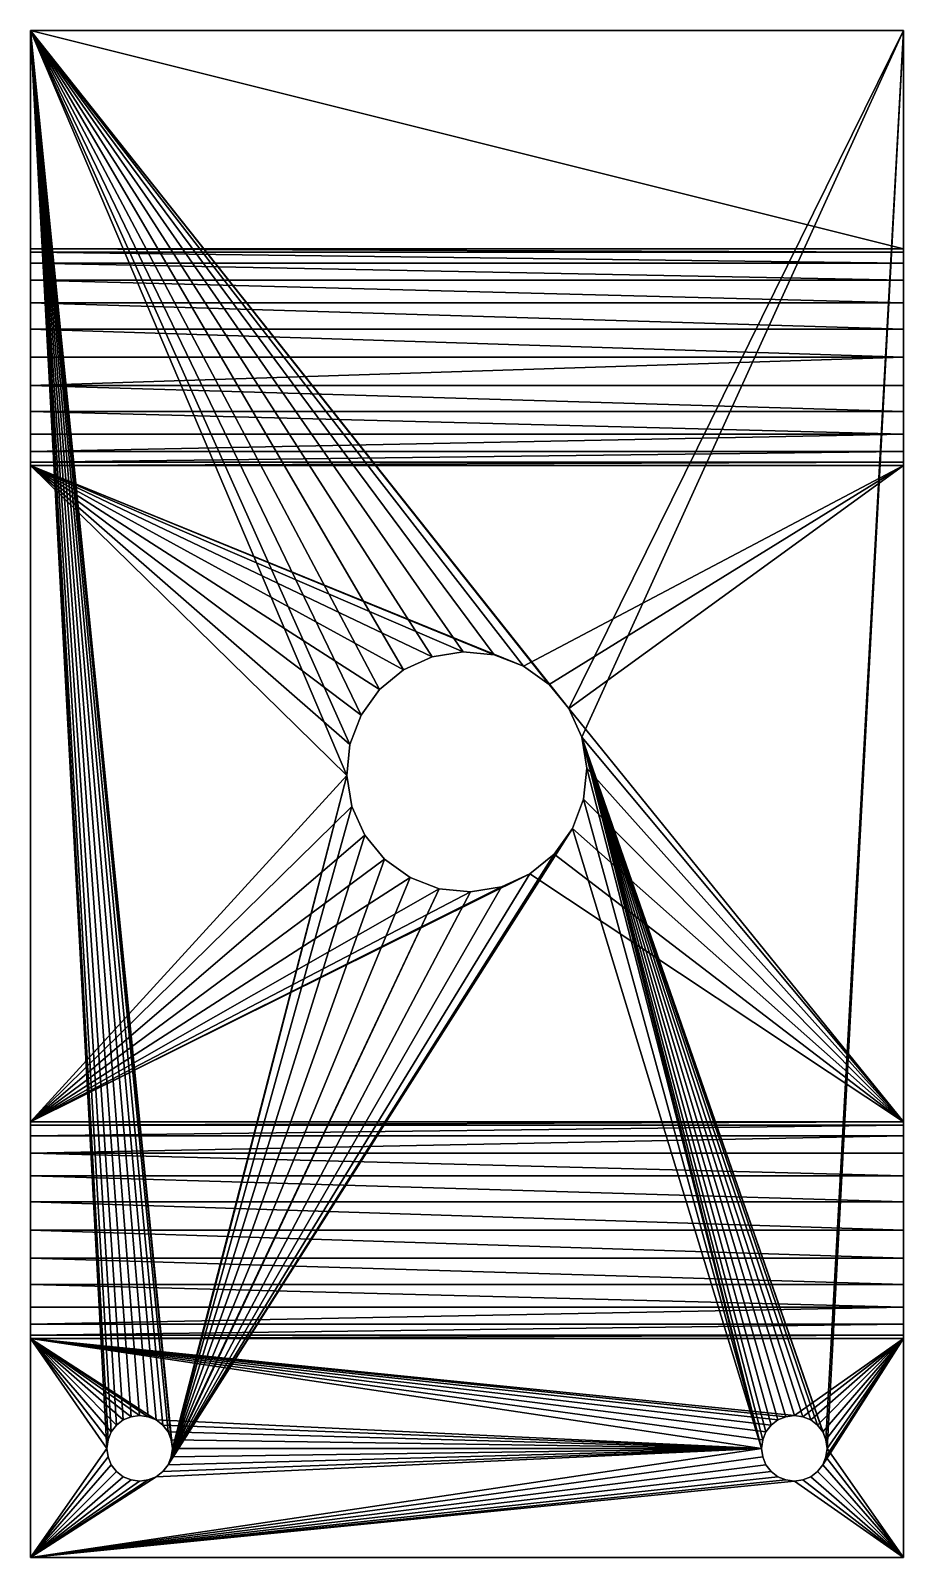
# Model space of a CAD drawing. Header units: metres. Extents: x 0 to 683, y 0 to 667.
# Drawn here: x 61 to 101, y 284.8 to 354.8 of the extents above; entities that cross this region are included whole.
import ezdxf

# ---------------------------------------------------------------- set-up
doc = ezdxf.new("R2010")
doc.units = ezdxf.units.M

msp = doc.modelspace()

# ---------------------------------------------------------------- meshes
at = {"layer": 'Blade Support'}
mesh = msp.add_polyface(dxfattribs=at)
corners = [(101, 354.769, -10), (61, 354.769), (101, 354.769, 0), (61, 354.769, -10)]
mesh.append_faces([[corners[k] for k in face] for face in [(0, 1, 2), (1, 0, 3)]], dxfattribs={"vtx0": -1})
mesh = msp.add_polyface(dxfattribs=at)
corners = [(101, 284.8, -10), (97.5, 289.8, -10), (101, 354.769, -10), (97.449, 289.412, -10), (97.299, 289.05, -10), (97.061, 288.739, -10), (96.75, 288.501, -10), (96.388, 288.351, -10), (96, 288.3, -10), (61, 284.8, -10), (95.612, 288.351, -10), (95.25, 288.501, -10), (94.939, 288.739, -10), (94.701, 289.05, -10), (94.551, 289.412, -10), (94.5, 289.8, -10), (66.75, 288.501, -10), (67.061, 288.739, -10), (67.299, 289.05, -10), (85.837, 318.198, -10), (86.345, 319.54, -10), (86.489, 320.969, -10), (84.998, 317.032, -10), (83.886, 316.124, -10), (82.577, 315.534, -10), (81.16, 315.303, -10), (79.732, 315.446, -10), (67.449, 289.412, -10), (78.389, 315.955, -10), (77.223, 316.793, -10), (76.315, 317.905, -10), (75.725, 319.214, -10), (75.494, 320.631, -10), (67.5, 289.8, -10), (66.388, 288.351, -10), (66, 288.3, -10), (65.612, 288.351, -10), (65.25, 288.501, -10), (64.939, 288.739, -10), (64.701, 289.05, -10), (64.551, 289.412, -10), (64.5, 289.8, -10), (85.668, 323.695, -10), (61, 354.769, -10), (86.258, 322.386, -10), (97.449, 290.188, -10), (97.299, 290.55, -10), (97.061, 290.861, -10), (96.75, 291.099, -10), (96.388, 291.249, -10), (96, 291.3, -10), (95.612, 291.249, -10), (95.25, 291.099, -10), (94.939, 290.861, -10), (94.701, 290.55, -10), (94.551, 290.188, -10), (84.759, 324.807, -10), (83.594, 325.645, -10), (82.251, 326.154, -10), (80.822, 326.297, -10), (79.405, 326.066, -10), (78.096, 325.476, -10), (76.985, 324.568, -10), (76.146, 323.402, -10), (75.637, 322.06, -10), (67.449, 290.188, -10), (67.299, 290.55, -10), (67.061, 290.861, -10), (66.75, 291.099, -10), (66.388, 291.249, -10), (66, 291.3, -10), (65.612, 291.249, -10), (65.25, 291.099, -10), (64.939, 290.861, -10), (64.701, 290.55, -10), (64.551, 290.188, -10)]
mesh.append_faces([[corners[k] for k in face] for face in [(0, 1, 2), (1, 0, 3), (3, 0, 4), (4, 0, 5), (5, 0, 6), (6, 0, 7), (7, 0, 8), (8, 9, 10), (10, 9, 11), (11, 9, 12), (12, 9, 13), (13, 9, 14), (14, 9, 15), (19, 18, 22), (22, 18, 23), (23, 18, 24), (24, 18, 25), (25, 18, 26), (26, 27, 28), (28, 27, 29), (29, 27, 30), (30, 27, 31), (31, 27, 32), (16, 9, 34), (34, 9, 35), (35, 9, 36), (36, 9, 37), (37, 9, 38), (38, 9, 39), (39, 9, 40), (40, 9, 41), (2, 42, 43), (42, 2, 44), (45, 2, 1), (44, 15, 21), (43, 41, 9)]], dxfattribs={"vtx0": -1, "vtx1": -1})
mesh.append_faces([[corners[k] for k in face] for face in [(15, 9, 16), (15, 18, 19), (44, 2, 45), (43, 32, 33)]], dxfattribs={"vtx0": -1, "vtx1": -1, "vtx2": -1})
mesh.append_faces([[corners[k] for k in face] for face in [(8, 0, 9), (15, 16, 17), (15, 17, 18), (15, 19, 20), (15, 20, 21), (26, 18, 27), (32, 27, 33), (44, 45, 46), (44, 46, 47), (44, 47, 48), (44, 48, 49), (44, 49, 50), (44, 50, 51), (44, 51, 52), (44, 52, 53), (44, 53, 54), (44, 54, 55), (44, 55, 15), (43, 42, 56), (43, 56, 57), (43, 57, 58), (43, 58, 59), (43, 59, 60), (43, 60, 61), (43, 61, 62), (43, 62, 63), (43, 63, 64), (43, 64, 32), (43, 33, 65), (43, 65, 66), (43, 66, 67), (43, 67, 68), (43, 68, 69), (43, 69, 70), (43, 70, 71), (43, 71, 72), (43, 72, 73), (43, 73, 74), (43, 74, 75), (43, 75, 41)]], dxfattribs={"vtx0": -1, "vtx2": -1})
mesh = msp.add_polyface(dxfattribs=at)
corners = [(61, 354.769), (101, 344.769, 0), (101, 354.769, 0), (61, 344.769)]
mesh.append_faces([[corners[k] for k in face] for face in [(0, 1, 2), (1, 0, 3)]], dxfattribs={"vtx0": -1})
mesh = msp.add_polyface(dxfattribs=at)
corners = [(61, 294.831), (61, 284.8, -10), (61, 284.8), (61, 294.993, -1.292), (61, 295.486, -2.498), (61, 296.275, -3.534), (61, 297.306, -4.329), (61, 298.509, -4.829), (61, 299.8, -5), (61, 354.769, -10), (61, 301.091, -4.829), (61, 302.294, -4.329), (61, 303.325, -3.534), (61, 304.114, -2.498), (61, 304.607, -1.292), (61, 304.769), (61, 338.509, -4.829), (61, 337.306, -4.329), (61, 336.275, -3.534), (61, 335.486, -2.498), (61, 334.993, -1.292), (61, 334.831), (61, 339.8, -5), (61, 341.091, -4.829), (61, 342.294, -4.329), (61, 343.325, -3.534), (61, 344.114, -2.498), (61, 344.607, -1.292), (61, 344.769), (61, 354.769)]
mesh.append_faces([[corners[k] for k in face] for face in [(0, 1, 2), (20, 15, 21), (9, 28, 29)]], dxfattribs={"vtx0": -1})
mesh.append_faces([[corners[k] for k in face] for face in [(1, 8, 9), (16, 15, 17), (17, 15, 18), (18, 15, 19), (19, 15, 20)]], dxfattribs={"vtx0": -1, "vtx1": -1})
mesh.append_faces([[corners[k] for k in face] for face in [(9, 15, 16)]], dxfattribs={"vtx0": -1, "vtx1": -1, "vtx2": -1})
mesh.append_faces([[corners[k] for k in face] for face in [(1, 0, 3), (1, 3, 4), (1, 4, 5), (1, 5, 6), (1, 6, 7), (1, 7, 8), (9, 8, 10), (9, 10, 11), (9, 11, 12), (9, 12, 13), (9, 13, 14), (9, 14, 15), (9, 16, 22), (9, 22, 23), (9, 23, 24), (9, 24, 25), (9, 25, 26), (9, 26, 27), (9, 27, 28)]], dxfattribs={"vtx0": -1, "vtx2": -1})
mesh = msp.add_polyface(dxfattribs=at)
corners = [(101, 284.8, -10), (101, 298.509, -4.829), (101, 284.8, 0), (101, 299.8, -5), (101, 354.769, -10), (101, 297.306, -4.329), (101, 296.275, -3.534), (101, 295.486, -2.498), (101, 294.993, -1.292), (101, 294.831, 0), (101, 301.091, -4.829), (101, 302.294, -4.329), (101, 303.325, -3.534), (101, 304.114, -2.498), (101, 304.607, -1.292), (101, 304.769, 0), (101, 338.509, -4.829), (101, 337.306, -4.329), (101, 336.275, -3.534), (101, 335.486, -2.498), (101, 334.993, -1.292), (101, 334.831, 0), (101, 339.8, -5), (101, 341.091, -4.829), (101, 342.294, -4.329), (101, 343.325, -3.534), (101, 344.114, -2.498), (101, 344.607, -1.292), (101, 344.769, 0), (101, 354.769, 0)]
mesh.append_faces([[corners[k] for k in face] for face in [(2, 8, 9), (15, 20, 21), (28, 4, 29)]], dxfattribs={"vtx0": -1})
mesh.append_faces([[corners[k] for k in face] for face in [(0, 1, 2), (1, 0, 3), (3, 4, 10), (10, 4, 11), (11, 4, 12), (12, 4, 13), (13, 4, 14), (14, 4, 15), (16, 4, 22), (22, 4, 23), (23, 4, 24), (24, 4, 25), (25, 4, 26), (26, 4, 27), (27, 4, 28)]], dxfattribs={"vtx0": -1, "vtx1": -1})
mesh.append_faces([[corners[k] for k in face] for face in [(15, 4, 16)]], dxfattribs={"vtx0": -1, "vtx1": -1, "vtx2": -1})
mesh.append_faces([[corners[k] for k in face] for face in [(3, 0, 4), (2, 1, 5), (2, 5, 6), (2, 6, 7), (2, 7, 8), (15, 16, 17), (15, 17, 18), (15, 18, 19), (15, 19, 20)]], dxfattribs={"vtx0": -1, "vtx2": -1})
mesh = msp.add_polyface(dxfattribs=at)
corners = [(61, 344.769), (101, 344.607, -1.292), (101, 344.769, 0), (61, 344.607, -1.292)]
mesh.append_faces([[corners[k] for k in face] for face in [(0, 1, 2), (1, 0, 3)]], dxfattribs={"vtx0": -1})
mesh = msp.add_polyface(dxfattribs=at)
corners = [(61, 344.607, -1.292), (101, 344.114, -2.498), (101, 344.607, -1.292), (61, 344.114, -2.498)]
mesh.append_faces([[corners[k] for k in face] for face in [(0, 1, 2), (1, 0, 3)]], dxfattribs={"vtx0": -1})
mesh = msp.add_polyface(dxfattribs=at)
corners = [(61, 344.114, -2.498), (101, 343.325, -3.534), (101, 344.114, -2.498), (61, 343.325, -3.534)]
mesh.append_faces([[corners[k] for k in face] for face in [(0, 1, 2), (1, 0, 3)]], dxfattribs={"vtx0": -1})
mesh = msp.add_polyface(dxfattribs=at)
corners = [(61, 343.325, -3.534), (101, 342.294, -4.329), (101, 343.325, -3.534), (61, 342.294, -4.329)]
mesh.append_faces([[corners[k] for k in face] for face in [(0, 1, 2), (1, 0, 3)]], dxfattribs={"vtx0": -1})
mesh = msp.add_polyface(dxfattribs=at)
corners = [(61, 342.294, -4.329), (101, 341.091, -4.829), (101, 342.294, -4.329), (61, 341.091, -4.829)]
mesh.append_faces([[corners[k] for k in face] for face in [(0, 1, 2), (1, 0, 3)]], dxfattribs={"vtx0": -1})
mesh = msp.add_polyface(dxfattribs=at)
corners = [(61, 341.091, -4.829), (101, 339.8, -5), (101, 341.091, -4.829), (61, 339.8, -5)]
mesh.append_faces([[corners[k] for k in face] for face in [(0, 1, 2), (1, 0, 3)]], dxfattribs={"vtx0": -1})
mesh = msp.add_polyface(dxfattribs=at)
corners = [(101, 339.8, -5), (61, 338.509, -4.829), (101, 338.509, -4.829), (61, 339.8, -5)]
mesh.append_faces([[corners[k] for k in face] for face in [(0, 1, 2), (1, 0, 3)]], dxfattribs={"vtx0": -1})
mesh = msp.add_polyface(dxfattribs=at)
corners = [(61, 338.509, -4.829), (101, 337.306, -4.329), (101, 338.509, -4.829), (61, 337.306, -4.329)]
mesh.append_faces([[corners[k] for k in face] for face in [(0, 1, 2), (1, 0, 3)]], dxfattribs={"vtx0": -1})
mesh = msp.add_polyface(dxfattribs=at)
corners = [(61, 337.306, -4.329), (101, 336.275, -3.534), (101, 337.306, -4.329), (61, 336.275, -3.534)]
mesh.append_faces([[corners[k] for k in face] for face in [(0, 1, 2), (1, 0, 3)]], dxfattribs={"vtx0": -1})
mesh = msp.add_polyface(dxfattribs=at)
corners = [(101, 336.275, -3.534), (61, 335.486, -2.498), (101, 335.486, -2.498), (61, 336.275, -3.534)]
mesh.append_faces([[corners[k] for k in face] for face in [(0, 1, 2), (1, 0, 3)]], dxfattribs={"vtx0": -1})
mesh = msp.add_polyface(dxfattribs=at)
corners = [(101, 335.486, -2.498), (61, 334.993, -1.292), (101, 334.993, -1.292), (61, 335.486, -2.498)]
mesh.append_faces([[corners[k] for k in face] for face in [(0, 1, 2), (1, 0, 3)]], dxfattribs={"vtx0": -1})
mesh = msp.add_polyface(dxfattribs=at)
corners = [(101, 334.993, -1.292), (61, 334.831), (101, 334.831, 0), (61, 334.993, -1.292)]
mesh.append_faces([[corners[k] for k in face] for face in [(0, 1, 2), (1, 0, 3)]], dxfattribs={"vtx0": -1})
mesh = msp.add_polyface(dxfattribs=at)
corners = [(101, 334.831, 0), (85.668, 323.695, 0), (101, 304.769, 0), (84.759, 324.807, 0), (83.594, 325.645, 0), (61, 334.831), (86.258, 322.386, 0), (86.489, 320.969, 0), (82.251, 326.154, 0), (80.822, 326.297, 0), (79.405, 326.066, 0), (78.096, 325.476, 0), (76.985, 324.568, 0), (76.146, 323.402, 0), (75.637, 322.06, 0), (75.494, 320.631, 0), (83.886, 316.124, 0), (61, 304.769), (84.998, 317.032, 0), (85.837, 318.198, 0), (86.345, 319.54, 0), (82.577, 315.534, 0), (81.16, 315.303, 0), (79.732, 315.446, 0), (78.389, 315.955, 0), (77.223, 316.793, 0), (76.315, 317.905, 0), (75.725, 319.214, 0)]
mesh.append_faces([[corners[k] for k in face] for face in [(0, 1, 2), (1, 0, 3), (3, 0, 4), (4, 5, 8), (8, 5, 9), (9, 5, 10), (10, 5, 11), (11, 5, 12), (12, 5, 13), (13, 5, 14), (14, 5, 15), (2, 16, 17), (16, 2, 18), (18, 2, 19), (19, 2, 20), (20, 2, 7), (17, 15, 5)]], dxfattribs={"vtx0": -1, "vtx1": -1})
mesh.append_faces([[corners[k] for k in face] for face in [(4, 0, 5), (2, 1, 6), (2, 6, 7), (17, 16, 21), (17, 21, 22), (17, 22, 23), (17, 23, 24), (17, 24, 25), (17, 25, 26), (17, 26, 27), (17, 27, 15)]], dxfattribs={"vtx0": -1, "vtx2": -1})
mesh = msp.add_polyface(dxfattribs=at)
corners = [(78.096, 325.476, -10), (79.405, 326.066, 0), (78.096, 325.476, 0), (79.405, 326.066, -10)]
mesh.append_faces([[corners[k] for k in face] for face in [(0, 1, 2), (1, 0, 3)]], dxfattribs={"vtx0": -1})
mesh = msp.add_polyface(dxfattribs=at)
corners = [(79.405, 326.066, -10), (80.822, 326.297, 0), (79.405, 326.066, 0), (80.822, 326.297, -10)]
mesh.append_faces([[corners[k] for k in face] for face in [(0, 1, 2), (1, 0, 3)]], dxfattribs={"vtx0": -1})
mesh = msp.add_polyface(dxfattribs=at)
corners = [(80.822, 326.297, -10), (82.251, 326.154, 0), (80.822, 326.297, 0), (82.251, 326.154, -10)]
mesh.append_faces([[corners[k] for k in face] for face in [(0, 1, 2), (1, 0, 3)]], dxfattribs={"vtx0": -1})
mesh = msp.add_polyface(dxfattribs=at)
corners = [(82.251, 326.154, -10), (83.594, 325.645, 0), (82.251, 326.154, 0), (83.594, 325.645, -10)]
mesh.append_faces([[corners[k] for k in face] for face in [(0, 1, 2), (1, 0, 3)]], dxfattribs={"vtx0": -1})
mesh = msp.add_polyface(dxfattribs=at)
corners = [(76.985, 324.568, -10), (78.096, 325.476, 0), (76.985, 324.568, 0), (78.096, 325.476, -10)]
mesh.append_faces([[corners[k] for k in face] for face in [(0, 1, 2), (1, 0, 3)]], dxfattribs={"vtx0": -1})
mesh = msp.add_polyface(dxfattribs=at)
corners = [(83.594, 325.645, -10), (84.759, 324.807, 0), (83.594, 325.645, 0), (84.759, 324.807, -10)]
mesh.append_faces([[corners[k] for k in face] for face in [(0, 1, 2), (1, 0, 3)]], dxfattribs={"vtx0": -1})
mesh = msp.add_polyface(dxfattribs=at)
corners = [(84.759, 324.807, 0), (85.668, 323.695, -10), (85.668, 323.695, 0), (84.759, 324.807, -10)]
mesh.append_faces([[corners[k] for k in face] for face in [(0, 1, 2), (1, 0, 3)]], dxfattribs={"vtx0": -1})
mesh = msp.add_polyface(dxfattribs=at)
corners = [(76.985, 324.568, -10), (76.146, 323.402, 0), (76.146, 323.402, -10), (76.985, 324.568, 0)]
mesh.append_faces([[corners[k] for k in face] for face in [(0, 1, 2), (1, 0, 3)]], dxfattribs={"vtx0": -1})
mesh = msp.add_polyface(dxfattribs=at)
corners = [(76.146, 323.402, -10), (75.637, 322.06, 0), (75.637, 322.06, -10), (76.146, 323.402, 0)]
mesh.append_faces([[corners[k] for k in face] for face in [(0, 1, 2), (1, 0, 3)]], dxfattribs={"vtx0": -1})
mesh = msp.add_polyface(dxfattribs=at)
corners = [(85.668, 323.695, 0), (86.258, 322.386, -10), (86.258, 322.386, 0), (85.668, 323.695, -10)]
mesh.append_faces([[corners[k] for k in face] for face in [(0, 1, 2), (1, 0, 3)]], dxfattribs={"vtx0": -1})
mesh = msp.add_polyface(dxfattribs=at)
corners = [(75.637, 322.06, -10), (75.494, 320.631, 0), (75.494, 320.631, -10), (75.637, 322.06, 0)]
mesh.append_faces([[corners[k] for k in face] for face in [(0, 1, 2), (1, 0, 3)]], dxfattribs={"vtx0": -1})
mesh = msp.add_polyface(dxfattribs=at)
corners = [(86.258, 322.386, 0), (86.489, 320.969, -10), (86.489, 320.969, 0), (86.258, 322.386, -10)]
mesh.append_faces([[corners[k] for k in face] for face in [(0, 1, 2), (1, 0, 3)]], dxfattribs={"vtx0": -1})
mesh = msp.add_polyface(dxfattribs=at)
corners = [(75.494, 320.631, -10), (75.725, 319.214, 0), (75.725, 319.214, -10), (75.494, 320.631, 0)]
mesh.append_faces([[corners[k] for k in face] for face in [(0, 1, 2), (1, 0, 3)]], dxfattribs={"vtx0": -1})
mesh = msp.add_polyface(dxfattribs=at)
corners = [(86.489, 320.969, 0), (86.345, 319.54, -10), (86.345, 319.54, 0), (86.489, 320.969, -10)]
mesh.append_faces([[corners[k] for k in face] for face in [(0, 1, 2), (1, 0, 3)]], dxfattribs={"vtx0": -1})
mesh = msp.add_polyface(dxfattribs=at)
corners = [(75.725, 319.214, -10), (76.315, 317.905, 0), (76.315, 317.905, -10), (75.725, 319.214, 0)]
mesh.append_faces([[corners[k] for k in face] for face in [(0, 1, 2), (1, 0, 3)]], dxfattribs={"vtx0": -1})
mesh = msp.add_polyface(dxfattribs=at)
corners = [(86.345, 319.54, 0), (85.837, 318.198, -10), (85.837, 318.198, 0), (86.345, 319.54, -10)]
mesh.append_faces([[corners[k] for k in face] for face in [(0, 1, 2), (1, 0, 3)]], dxfattribs={"vtx0": -1})
mesh = msp.add_polyface(dxfattribs=at)
corners = [(76.315, 317.905, -10), (77.223, 316.793, 0), (77.223, 316.793, -10), (76.315, 317.905, 0)]
mesh.append_faces([[corners[k] for k in face] for face in [(0, 1, 2), (1, 0, 3)]], dxfattribs={"vtx0": -1})
mesh = msp.add_polyface(dxfattribs=at)
corners = [(85.837, 318.198, 0), (84.998, 317.032, -10), (84.998, 317.032, 0), (85.837, 318.198, -10)]
mesh.append_faces([[corners[k] for k in face] for face in [(0, 1, 2), (1, 0, 3)]], dxfattribs={"vtx0": -1})
mesh = msp.add_polyface(dxfattribs=at)
corners = [(84.998, 317.032, -10), (83.886, 316.124, 0), (84.998, 317.032, 0), (83.886, 316.124, -10)]
mesh.append_faces([[corners[k] for k in face] for face in [(0, 1, 2), (1, 0, 3)]], dxfattribs={"vtx0": -1})
mesh = msp.add_polyface(dxfattribs=at)
corners = [(78.389, 315.955, -10), (77.223, 316.793, 0), (78.389, 315.955, 0), (77.223, 316.793, -10)]
mesh.append_faces([[corners[k] for k in face] for face in [(0, 1, 2), (1, 0, 3)]], dxfattribs={"vtx0": -1})
mesh = msp.add_polyface(dxfattribs=at)
corners = [(79.732, 315.446, -10), (78.389, 315.955, 0), (79.732, 315.446, 0), (78.389, 315.955, -10)]
mesh.append_faces([[corners[k] for k in face] for face in [(0, 1, 2), (1, 0, 3)]], dxfattribs={"vtx0": -1})
mesh = msp.add_polyface(dxfattribs=at)
corners = [(83.886, 316.124, -10), (82.577, 315.534, 0), (83.886, 316.124, 0), (82.577, 315.534, -10)]
mesh.append_faces([[corners[k] for k in face] for face in [(0, 1, 2), (1, 0, 3)]], dxfattribs={"vtx0": -1})
mesh = msp.add_polyface(dxfattribs=at)
corners = [(81.16, 315.303, -10), (79.732, 315.446, 0), (81.16, 315.303, 0), (79.732, 315.446, -10)]
mesh.append_faces([[corners[k] for k in face] for face in [(0, 1, 2), (1, 0, 3)]], dxfattribs={"vtx0": -1})
mesh = msp.add_polyface(dxfattribs=at)
corners = [(82.577, 315.534, -10), (81.16, 315.303, 0), (82.577, 315.534, 0), (81.16, 315.303, -10)]
mesh.append_faces([[corners[k] for k in face] for face in [(0, 1, 2), (1, 0, 3)]], dxfattribs={"vtx0": -1})
mesh = msp.add_polyface(dxfattribs=at)
corners = [(61, 304.607, -1.292), (101, 304.769, 0), (61, 304.769), (101, 304.607, -1.292)]
mesh.append_faces([[corners[k] for k in face] for face in [(0, 1, 2), (1, 0, 3)]], dxfattribs={"vtx0": -1})
mesh = msp.add_polyface(dxfattribs=at)
corners = [(61, 304.114, -2.498), (101, 304.607, -1.292), (61, 304.607, -1.292), (101, 304.114, -2.498)]
mesh.append_faces([[corners[k] for k in face] for face in [(0, 1, 2), (1, 0, 3)]], dxfattribs={"vtx0": -1})
mesh = msp.add_polyface(dxfattribs=at)
corners = [(61, 303.325, -3.534), (101, 304.114, -2.498), (61, 304.114, -2.498), (101, 303.325, -3.534)]
mesh.append_faces([[corners[k] for k in face] for face in [(0, 1, 2), (1, 0, 3)]], dxfattribs={"vtx0": -1})
mesh = msp.add_polyface(dxfattribs=at)
corners = [(61, 303.325, -3.534), (101, 302.294, -4.329), (101, 303.325, -3.534), (61, 302.294, -4.329)]
mesh.append_faces([[corners[k] for k in face] for face in [(0, 1, 2), (1, 0, 3)]], dxfattribs={"vtx0": -1})
mesh = msp.add_polyface(dxfattribs=at)
corners = [(61, 302.294, -4.329), (101, 301.091, -4.829), (101, 302.294, -4.329), (61, 301.091, -4.829)]
mesh.append_faces([[corners[k] for k in face] for face in [(0, 1, 2), (1, 0, 3)]], dxfattribs={"vtx0": -1})
mesh = msp.add_polyface(dxfattribs=at)
corners = [(61, 301.091, -4.829), (101, 299.8, -5), (101, 301.091, -4.829), (61, 299.8, -5)]
mesh.append_faces([[corners[k] for k in face] for face in [(0, 1, 2), (1, 0, 3)]], dxfattribs={"vtx0": -1})
mesh = msp.add_polyface(dxfattribs=at)
corners = [(61, 299.8, -5), (101, 298.509, -4.829), (101, 299.8, -5), (61, 298.509, -4.829)]
mesh.append_faces([[corners[k] for k in face] for face in [(0, 1, 2), (1, 0, 3)]], dxfattribs={"vtx0": -1})
mesh = msp.add_polyface(dxfattribs=at)
corners = [(61, 298.509, -4.829), (101, 297.306, -4.329), (101, 298.509, -4.829), (61, 297.306, -4.329)]
mesh.append_faces([[corners[k] for k in face] for face in [(0, 1, 2), (1, 0, 3)]], dxfattribs={"vtx0": -1})
mesh = msp.add_polyface(dxfattribs=at)
corners = [(61, 297.306, -4.329), (101, 296.275, -3.534), (101, 297.306, -4.329), (61, 296.275, -3.534)]
mesh.append_faces([[corners[k] for k in face] for face in [(0, 1, 2), (1, 0, 3)]], dxfattribs={"vtx0": -1})
mesh = msp.add_polyface(dxfattribs=at)
corners = [(101, 296.275, -3.534), (61, 295.486, -2.498), (101, 295.486, -2.498), (61, 296.275, -3.534)]
mesh.append_faces([[corners[k] for k in face] for face in [(0, 1, 2), (1, 0, 3)]], dxfattribs={"vtx0": -1})
mesh = msp.add_polyface(dxfattribs=at)
corners = [(101, 295.486, -2.498), (61, 294.993, -1.292), (101, 294.993, -1.292), (61, 295.486, -2.498)]
mesh.append_faces([[corners[k] for k in face] for face in [(0, 1, 2), (1, 0, 3)]], dxfattribs={"vtx0": -1})
mesh = msp.add_polyface(dxfattribs=at)
corners = [(101, 294.993, -1.292), (61, 294.831), (101, 294.831, 0), (61, 294.993, -1.292)]
mesh.append_faces([[corners[k] for k in face] for face in [(0, 1, 2), (1, 0, 3)]], dxfattribs={"vtx0": -1})
mesh = msp.add_polyface(dxfattribs=at)
corners = [(101, 294.831, 0), (97.449, 290.188, 0), (97.5, 289.8, 0), (97.299, 290.55, 0), (97.061, 290.861, 0), (96.75, 291.099, 0), (96.388, 291.249, 0), (96, 291.3, 0), (61, 294.831), (95.612, 291.249, 0), (95.25, 291.099, 0), (94.939, 290.861, 0), (94.701, 290.55, 0), (94.551, 290.188, 0), (94.5, 289.8, 0), (66.75, 291.099, 0), (67.061, 290.861, 0), (67.299, 290.55, 0), (67.449, 290.188, 0), (67.5, 289.8, 0), (66.388, 291.249, 0), (66, 291.3, 0), (65.612, 291.249, 0), (65.25, 291.099, 0), (64.939, 290.861, 0), (64.701, 290.55, 0), (64.551, 290.188, 0), (64.5, 289.8, 0), (101, 284.8, 0), (96, 288.3, 0), (61, 284.8), (96.388, 288.351, 0), (96.75, 288.501, 0), (97.061, 288.739, 0), (97.299, 289.05, 0), (97.449, 289.412, 0), (95.612, 288.351, 0), (95.25, 288.501, 0), (94.939, 288.739, 0), (94.701, 289.05, 0), (94.551, 289.412, 0), (66.75, 288.501, 0), (67.061, 288.739, 0), (67.299, 289.05, 0), (67.449, 289.412, 0), (66.388, 288.351, 0), (66, 288.3, 0), (65.612, 288.351, 0), (65.25, 288.501, 0), (64.939, 288.739, 0), (64.701, 289.05, 0), (64.551, 289.412, 0)]
mesh.append_faces([[corners[k] for k in face] for face in [(1, 0, 3), (3, 0, 4), (4, 0, 5), (5, 0, 6), (6, 0, 7), (7, 8, 9), (9, 8, 10), (10, 8, 11), (11, 8, 12), (12, 8, 13), (13, 8, 14), (15, 8, 20), (20, 8, 21), (21, 8, 22), (22, 8, 23), (23, 8, 24), (24, 8, 25), (25, 8, 26), (26, 8, 27), (28, 29, 30), (29, 28, 31), (31, 28, 32), (32, 28, 33), (33, 28, 34), (34, 0, 35), (35, 0, 2), (41, 14, 42), (42, 14, 43), (43, 14, 44), (44, 14, 19), (30, 27, 8)]], dxfattribs={"vtx0": -1, "vtx1": -1})
mesh.append_faces([[corners[k] for k in face] for face in [(14, 8, 15), (30, 14, 41)]], dxfattribs={"vtx0": -1, "vtx1": -1, "vtx2": -1})
mesh.append_faces([[corners[k] for k in face] for face in [(0, 1, 2), (7, 0, 8), (14, 15, 16), (14, 16, 17), (14, 17, 18), (14, 18, 19), (34, 28, 0), (30, 29, 36), (30, 36, 37), (30, 37, 38), (30, 38, 39), (30, 39, 40), (30, 40, 14), (30, 41, 45), (30, 45, 46), (30, 46, 47), (30, 47, 48), (30, 48, 49), (30, 49, 50), (30, 50, 51), (30, 51, 27)]], dxfattribs={"vtx0": -1, "vtx2": -1})
mesh = msp.add_polyface(dxfattribs=at)
corners = [(64.939, 290.861, -10), (65.25, 291.099, 0), (64.939, 290.861, 0), (65.25, 291.099, -10)]
mesh.append_faces([[corners[k] for k in face] for face in [(0, 1, 2), (1, 0, 3)]], dxfattribs={"vtx0": -1})
mesh = msp.add_polyface(dxfattribs=at)
corners = [(65.25, 291.099, -10), (65.612, 291.249, 0), (65.25, 291.099, 0), (65.612, 291.249, -10)]
mesh.append_faces([[corners[k] for k in face] for face in [(0, 1, 2), (1, 0, 3)]], dxfattribs={"vtx0": -1})
mesh = msp.add_polyface(dxfattribs=at)
corners = [(65.612, 291.249, -10), (66, 291.3, 0), (65.612, 291.249, 0), (66, 291.3, -10)]
mesh.append_faces([[corners[k] for k in face] for face in [(0, 1, 2), (1, 0, 3)]], dxfattribs={"vtx0": -1})
mesh = msp.add_polyface(dxfattribs=at)
corners = [(66, 291.3, -10), (66.388, 291.249, 0), (66, 291.3, 0), (66.388, 291.249, -10)]
mesh.append_faces([[corners[k] for k in face] for face in [(0, 1, 2), (1, 0, 3)]], dxfattribs={"vtx0": -1})
mesh = msp.add_polyface(dxfattribs=at)
corners = [(66.388, 291.249, -10), (66.75, 291.099, 0), (66.388, 291.249, 0), (66.75, 291.099, -10)]
mesh.append_faces([[corners[k] for k in face] for face in [(0, 1, 2), (1, 0, 3)]], dxfattribs={"vtx0": -1})
mesh = msp.add_polyface(dxfattribs=at)
corners = [(66.75, 291.099, -10), (67.061, 290.861, 0), (66.75, 291.099, 0), (67.061, 290.861, -10)]
mesh.append_faces([[corners[k] for k in face] for face in [(0, 1, 2), (1, 0, 3)]], dxfattribs={"vtx0": -1})
mesh = msp.add_polyface(dxfattribs=at)
corners = [(94.939, 290.861, -10), (95.25, 291.099, 0), (94.939, 290.861, 0), (95.25, 291.099, -10)]
mesh.append_faces([[corners[k] for k in face] for face in [(0, 1, 2), (1, 0, 3)]], dxfattribs={"vtx0": -1})
mesh = msp.add_polyface(dxfattribs=at)
corners = [(95.25, 291.099, -10), (95.612, 291.249, 0), (95.25, 291.099, 0), (95.612, 291.249, -10)]
mesh.append_faces([[corners[k] for k in face] for face in [(0, 1, 2), (1, 0, 3)]], dxfattribs={"vtx0": -1})
mesh = msp.add_polyface(dxfattribs=at)
corners = [(95.612, 291.249, -10), (96, 291.3, 0), (95.612, 291.249, 0), (96, 291.3, -10)]
mesh.append_faces([[corners[k] for k in face] for face in [(0, 1, 2), (1, 0, 3)]], dxfattribs={"vtx0": -1})
mesh = msp.add_polyface(dxfattribs=at)
corners = [(96, 291.3, -10), (96.388, 291.249, 0), (96, 291.3, 0), (96.388, 291.249, -10)]
mesh.append_faces([[corners[k] for k in face] for face in [(0, 1, 2), (1, 0, 3)]], dxfattribs={"vtx0": -1})
mesh = msp.add_polyface(dxfattribs=at)
corners = [(96.388, 291.249, -10), (96.75, 291.099, 0), (96.388, 291.249, 0), (96.75, 291.099, -10)]
mesh.append_faces([[corners[k] for k in face] for face in [(0, 1, 2), (1, 0, 3)]], dxfattribs={"vtx0": -1})
mesh = msp.add_polyface(dxfattribs=at)
corners = [(96.75, 291.099, -10), (97.061, 290.861, 0), (96.75, 291.099, 0), (97.061, 290.861, -10)]
mesh.append_faces([[corners[k] for k in face] for face in [(0, 1, 2), (1, 0, 3)]], dxfattribs={"vtx0": -1})
mesh = msp.add_polyface(dxfattribs=at)
corners = [(64.701, 290.55, -10), (64.551, 290.188, 0), (64.551, 290.188, -10), (64.701, 290.55, 0)]
mesh.append_faces([[corners[k] for k in face] for face in [(0, 1, 2), (1, 0, 3)]], dxfattribs={"vtx0": -1})
mesh = msp.add_polyface(dxfattribs=at)
corners = [(64.939, 290.861, -10), (64.701, 290.55, 0), (64.701, 290.55, -10), (64.939, 290.861, 0)]
mesh.append_faces([[corners[k] for k in face] for face in [(0, 1, 2), (1, 0, 3)]], dxfattribs={"vtx0": -1})
mesh = msp.add_polyface(dxfattribs=at)
corners = [(67.061, 290.861, 0), (67.299, 290.55, -10), (67.299, 290.55, 0), (67.061, 290.861, -10)]
mesh.append_faces([[corners[k] for k in face] for face in [(0, 1, 2), (1, 0, 3)]], dxfattribs={"vtx0": -1})
mesh = msp.add_polyface(dxfattribs=at)
corners = [(67.299, 290.55, 0), (67.449, 290.188, -10), (67.449, 290.188, 0), (67.299, 290.55, -10)]
mesh.append_faces([[corners[k] for k in face] for face in [(0, 1, 2), (1, 0, 3)]], dxfattribs={"vtx0": -1})
mesh = msp.add_polyface(dxfattribs=at)
corners = [(94.701, 290.55, -10), (94.551, 290.188, 0), (94.551, 290.188, -10), (94.701, 290.55, 0)]
mesh.append_faces([[corners[k] for k in face] for face in [(0, 1, 2), (1, 0, 3)]], dxfattribs={"vtx0": -1})
mesh = msp.add_polyface(dxfattribs=at)
corners = [(94.939, 290.861, -10), (94.701, 290.55, 0), (94.701, 290.55, -10), (94.939, 290.861, 0)]
mesh.append_faces([[corners[k] for k in face] for face in [(0, 1, 2), (1, 0, 3)]], dxfattribs={"vtx0": -1})
mesh = msp.add_polyface(dxfattribs=at)
corners = [(97.061, 290.861, 0), (97.299, 290.55, -10), (97.299, 290.55, 0), (97.061, 290.861, -10)]
mesh.append_faces([[corners[k] for k in face] for face in [(0, 1, 2), (1, 0, 3)]], dxfattribs={"vtx0": -1})
mesh = msp.add_polyface(dxfattribs=at)
corners = [(97.299, 290.55, 0), (97.449, 290.188, -10), (97.449, 290.188, 0), (97.299, 290.55, -10)]
mesh.append_faces([[corners[k] for k in face] for face in [(0, 1, 2), (1, 0, 3)]], dxfattribs={"vtx0": -1})
mesh = msp.add_polyface(dxfattribs=at)
corners = [(64.551, 290.188, -10), (64.5, 289.8, 0), (64.5, 289.8, -10), (64.551, 290.188, 0)]
mesh.append_faces([[corners[k] for k in face] for face in [(0, 1, 2), (1, 0, 3)]], dxfattribs={"vtx0": -1})
mesh = msp.add_polyface(dxfattribs=at)
corners = [(64.5, 289.8, -10), (64.551, 289.412, 0), (64.551, 289.412, -10), (64.5, 289.8, 0)]
mesh.append_faces([[corners[k] for k in face] for face in [(0, 1, 2), (1, 0, 3)]], dxfattribs={"vtx0": -1})
mesh = msp.add_polyface(dxfattribs=at)
corners = [(67.449, 290.188, 0), (67.5, 289.8, -10), (67.5, 289.8, 0), (67.449, 290.188, -10)]
mesh.append_faces([[corners[k] for k in face] for face in [(0, 1, 2), (1, 0, 3)]], dxfattribs={"vtx0": -1})
mesh = msp.add_polyface(dxfattribs=at)
corners = [(67.5, 289.8, 0), (67.449, 289.412, -10), (67.449, 289.412, 0), (67.5, 289.8, -10)]
mesh.append_faces([[corners[k] for k in face] for face in [(0, 1, 2), (1, 0, 3)]], dxfattribs={"vtx0": -1})
mesh = msp.add_polyface(dxfattribs=at)
corners = [(94.551, 290.188, -10), (94.5, 289.8, 0), (94.5, 289.8, -10), (94.551, 290.188, 0)]
mesh.append_faces([[corners[k] for k in face] for face in [(0, 1, 2), (1, 0, 3)]], dxfattribs={"vtx0": -1})
mesh = msp.add_polyface(dxfattribs=at)
corners = [(94.5, 289.8, -10), (94.551, 289.412, 0), (94.551, 289.412, -10), (94.5, 289.8, 0)]
mesh.append_faces([[corners[k] for k in face] for face in [(0, 1, 2), (1, 0, 3)]], dxfattribs={"vtx0": -1})
mesh = msp.add_polyface(dxfattribs=at)
corners = [(97.449, 290.188, 0), (97.5, 289.8, -10), (97.5, 289.8, 0), (97.449, 290.188, -10)]
mesh.append_faces([[corners[k] for k in face] for face in [(0, 1, 2), (1, 0, 3)]], dxfattribs={"vtx0": -1})
mesh = msp.add_polyface(dxfattribs=at)
corners = [(97.5, 289.8, 0), (97.449, 289.412, -10), (97.449, 289.412, 0), (97.5, 289.8, -10)]
mesh.append_faces([[corners[k] for k in face] for face in [(0, 1, 2), (1, 0, 3)]], dxfattribs={"vtx0": -1})
mesh = msp.add_polyface(dxfattribs=at)
corners = [(64.551, 289.412, -10), (64.701, 289.05, 0), (64.701, 289.05, -10), (64.551, 289.412, 0)]
mesh.append_faces([[corners[k] for k in face] for face in [(0, 1, 2), (1, 0, 3)]], dxfattribs={"vtx0": -1})
mesh = msp.add_polyface(dxfattribs=at)
corners = [(64.701, 289.05, -10), (64.939, 288.739, 0), (64.939, 288.739, -10), (64.701, 289.05, 0)]
mesh.append_faces([[corners[k] for k in face] for face in [(0, 1, 2), (1, 0, 3)]], dxfattribs={"vtx0": -1})
mesh = msp.add_polyface(dxfattribs=at)
corners = [(67.299, 289.05, 0), (67.061, 288.739, -10), (67.061, 288.739, 0), (67.299, 289.05, -10)]
mesh.append_faces([[corners[k] for k in face] for face in [(0, 1, 2), (1, 0, 3)]], dxfattribs={"vtx0": -1})
mesh = msp.add_polyface(dxfattribs=at)
corners = [(67.449, 289.412, 0), (67.299, 289.05, -10), (67.299, 289.05, 0), (67.449, 289.412, -10)]
mesh.append_faces([[corners[k] for k in face] for face in [(0, 1, 2), (1, 0, 3)]], dxfattribs={"vtx0": -1})
mesh = msp.add_polyface(dxfattribs=at)
corners = [(94.551, 289.412, -10), (94.701, 289.05, 0), (94.701, 289.05, -10), (94.551, 289.412, 0)]
mesh.append_faces([[corners[k] for k in face] for face in [(0, 1, 2), (1, 0, 3)]], dxfattribs={"vtx0": -1})
mesh = msp.add_polyface(dxfattribs=at)
corners = [(94.701, 289.05, -10), (94.939, 288.739, 0), (94.939, 288.739, -10), (94.701, 289.05, 0)]
mesh.append_faces([[corners[k] for k in face] for face in [(0, 1, 2), (1, 0, 3)]], dxfattribs={"vtx0": -1})
mesh = msp.add_polyface(dxfattribs=at)
corners = [(97.299, 289.05, 0), (97.061, 288.739, -10), (97.061, 288.739, 0), (97.299, 289.05, -10)]
mesh.append_faces([[corners[k] for k in face] for face in [(0, 1, 2), (1, 0, 3)]], dxfattribs={"vtx0": -1})
mesh = msp.add_polyface(dxfattribs=at)
corners = [(97.449, 289.412, 0), (97.299, 289.05, -10), (97.299, 289.05, 0), (97.449, 289.412, -10)]
mesh.append_faces([[corners[k] for k in face] for face in [(0, 1, 2), (1, 0, 3)]], dxfattribs={"vtx0": -1})
mesh = msp.add_polyface(dxfattribs=at)
corners = [(65.25, 288.501, -10), (64.939, 288.739, 0), (65.25, 288.501, 0), (64.939, 288.739, -10)]
mesh.append_faces([[corners[k] for k in face] for face in [(0, 1, 2), (1, 0, 3)]], dxfattribs={"vtx0": -1})
mesh = msp.add_polyface(dxfattribs=at)
corners = [(65.612, 288.351, -10), (65.25, 288.501, 0), (65.612, 288.351, 0), (65.25, 288.501, -10)]
mesh.append_faces([[corners[k] for k in face] for face in [(0, 1, 2), (1, 0, 3)]], dxfattribs={"vtx0": -1})
mesh = msp.add_polyface(dxfattribs=at)
corners = [(66, 288.3, -10), (65.612, 288.351, 0), (66, 288.3, 0), (65.612, 288.351, -10)]
mesh.append_faces([[corners[k] for k in face] for face in [(0, 1, 2), (1, 0, 3)]], dxfattribs={"vtx0": -1})
mesh = msp.add_polyface(dxfattribs=at)
corners = [(66.388, 288.351, -10), (66, 288.3, 0), (66.388, 288.351, 0), (66, 288.3, -10)]
mesh.append_faces([[corners[k] for k in face] for face in [(0, 1, 2), (1, 0, 3)]], dxfattribs={"vtx0": -1})
mesh = msp.add_polyface(dxfattribs=at)
corners = [(66.75, 288.501, -10), (66.388, 288.351, 0), (66.75, 288.501, 0), (66.388, 288.351, -10)]
mesh.append_faces([[corners[k] for k in face] for face in [(0, 1, 2), (1, 0, 3)]], dxfattribs={"vtx0": -1})
mesh = msp.add_polyface(dxfattribs=at)
corners = [(67.061, 288.739, -10), (66.75, 288.501, 0), (67.061, 288.739, 0), (66.75, 288.501, -10)]
mesh.append_faces([[corners[k] for k in face] for face in [(0, 1, 2), (1, 0, 3)]], dxfattribs={"vtx0": -1})
mesh = msp.add_polyface(dxfattribs=at)
corners = [(95.25, 288.501, -10), (94.939, 288.739, 0), (95.25, 288.501, 0), (94.939, 288.739, -10)]
mesh.append_faces([[corners[k] for k in face] for face in [(0, 1, 2), (1, 0, 3)]], dxfattribs={"vtx0": -1})
mesh = msp.add_polyface(dxfattribs=at)
corners = [(95.612, 288.351, -10), (95.25, 288.501, 0), (95.612, 288.351, 0), (95.25, 288.501, -10)]
mesh.append_faces([[corners[k] for k in face] for face in [(0, 1, 2), (1, 0, 3)]], dxfattribs={"vtx0": -1})
mesh = msp.add_polyface(dxfattribs=at)
corners = [(96, 288.3, -10), (95.612, 288.351, 0), (96, 288.3, 0), (95.612, 288.351, -10)]
mesh.append_faces([[corners[k] for k in face] for face in [(0, 1, 2), (1, 0, 3)]], dxfattribs={"vtx0": -1})
mesh = msp.add_polyface(dxfattribs=at)
corners = [(96.388, 288.351, -10), (96, 288.3, 0), (96.388, 288.351, 0), (96, 288.3, -10)]
mesh.append_faces([[corners[k] for k in face] for face in [(0, 1, 2), (1, 0, 3)]], dxfattribs={"vtx0": -1})
mesh = msp.add_polyface(dxfattribs=at)
corners = [(96.75, 288.501, -10), (96.388, 288.351, 0), (96.75, 288.501, 0), (96.388, 288.351, -10)]
mesh.append_faces([[corners[k] for k in face] for face in [(0, 1, 2), (1, 0, 3)]], dxfattribs={"vtx0": -1})
mesh = msp.add_polyface(dxfattribs=at)
corners = [(97.061, 288.739, -10), (96.75, 288.501, 0), (97.061, 288.739, 0), (96.75, 288.501, -10)]
mesh.append_faces([[corners[k] for k in face] for face in [(0, 1, 2), (1, 0, 3)]], dxfattribs={"vtx0": -1})
mesh = msp.add_polyface(dxfattribs=at)
corners = [(61, 284.8, -10), (101, 284.8, 0), (61, 284.8), (101, 284.8, -10)]
mesh.append_faces([[corners[k] for k in face] for face in [(0, 1, 2), (1, 0, 3)]], dxfattribs={"vtx0": -1})

doc.saveas('drawing.dxf')
